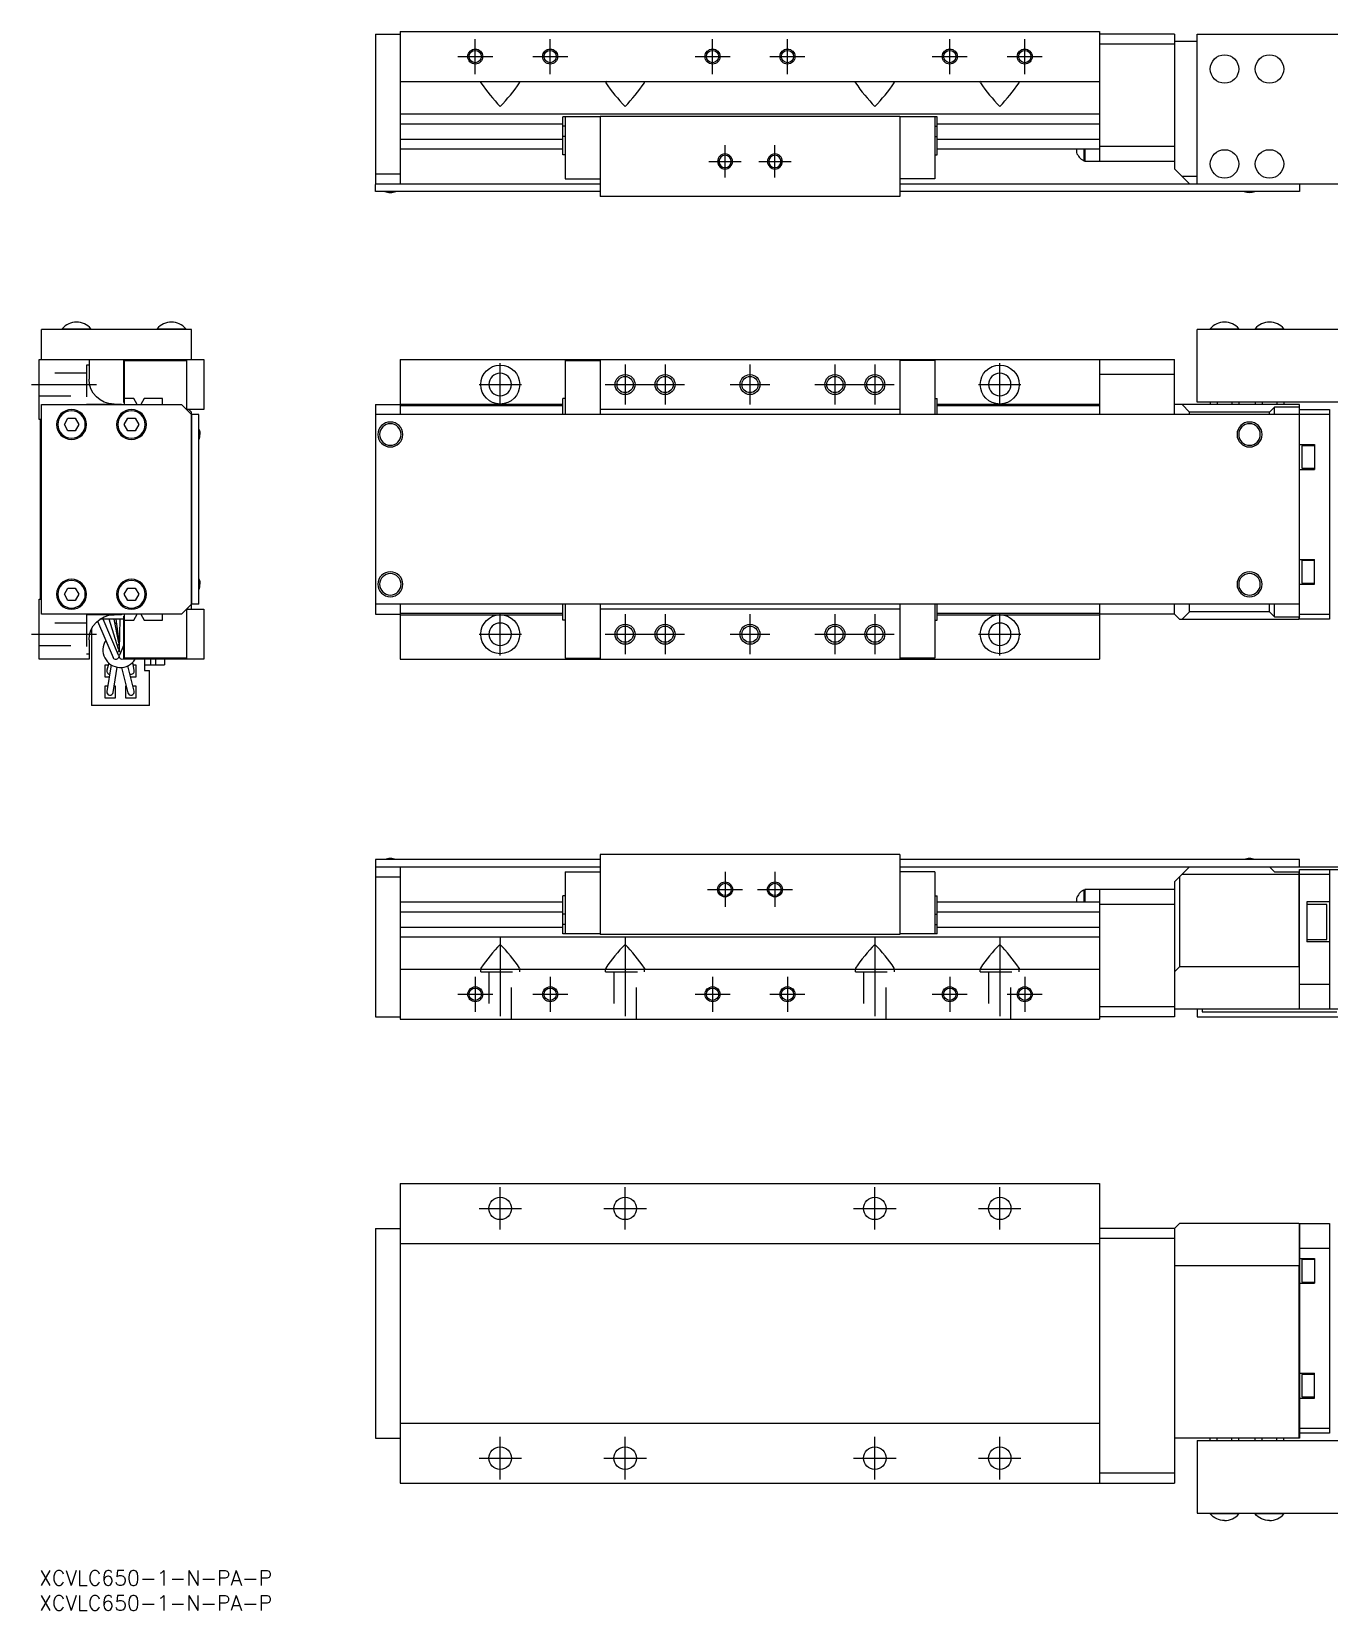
# Model space of a CAD drawing. Extents: x -1 to 426, y -8 to 308.
# Drawn here: x -1.5 to 258.3, y -8 to 308.2 of the extents above; entities that cross this region are included whole.
import ezdxf

# ---------------------------------------------------------------- set-up
doc = ezdxf.new("R2010")
doc.units = 0
doc.header["$LTSCALE"] = 0.5
doc.linetypes.add('CENTER', pattern=[50.8, 31.75, -6.35, 6.35, -6.35])
doc.linetypes.add('DASHED', pattern=[19.05, 12.7, -6.35])
for name, color, linetype in [('MSM_CENTER', 1, 'CENTER'), ('MSM_CONTINUOUS', 7, 'CONTINUOUS'), ('MSM_DASHED', 4, 'DASHED'), ('MSM_NARROW', 5, 'CONTINUOUS'), ('MSM_PART_NUMBER', 7, 'CONTINUOUS')]:
    doc.layers.add(name, color=color, linetype=linetype)
doc.styles.get("Standard").update_dxf_attribs({"font": 'txt.shx', "height": 3, "bigfont": 'bigfont.shx'})

msp = doc.modelspace()

# ---------------------------------------------------------------- linework, layer by layer
at = {"layer": 'MSM_CENTER'}
for p, q in [((87.32, 299.66), (87.32, 306.66)), ((102.32, 299.66), (102.32, 306.66)), ((134.82, 299.66), (134.82, 306.66)), ((149.82, 299.66), (149.82, 306.66)), ((182.32, 299.66), (182.32, 306.66)), ((197.32, 299.66), (197.32, 306.66)), ((83.82, 303.16), (90.82, 303.16)), ((98.82, 303.16), (105.82, 303.16)), ((131.32, 303.16), (138.32, 303.16)), ((146.32, 303.16), (153.32, 303.16)), ((178.82, 303.16), (185.82, 303.16)), ((193.82, 303.16), (200.82, 303.16)), ((137.32, 278.93), (137.32, 285.39)), ((147.32, 278.93), (147.32, 285.39)), ((134.09, 282.16), (140.55, 282.16)), ((144.09, 282.16), (150.55, 282.16)), ((92.32, 233.23), (92.32, 241.73)), ((117.32, 241.48), (117.32, 233.48)), ((125.32, 241.48), (125.32, 233.48)), ((142.32, 241.48), (142.32, 233.48)), ((159.32, 241.48), (159.32, 233.48)), ((167.32, 241.48), (167.32, 233.48)), ((192.32, 233.23), (192.32, 241.73)), ((-1.5, 237.48), (11.5, 237.48)), ((88.07, 237.48), (96.57, 237.48)), ((113.32, 237.48), (129.32, 237.48)), ((138.32, 237.48), (146.32, 237.48)), ((155.32, 237.48), (171.32, 237.48)), ((188.07, 237.48), (196.57, 237.48)), ((92.32, 183.23), (92.32, 191.73)), ((117.32, 191.48), (117.32, 183.48)), ((125.32, 191.48), (125.32, 183.48)), ((142.32, 191.48), (142.32, 183.48)), ((159.32, 191.48), (159.32, 183.48)), ((167.32, 191.48), (167.32, 183.48)), ((192.32, 183.23), (192.32, 191.73)), ((-1.5, 187.48), (11.5, 187.48)), ((88.07, 187.48), (96.57, 187.48)), ((113.32, 187.48), (129.32, 187.48)), ((138.32, 187.48), (146.32, 187.48)), ((155.32, 187.48), (171.32, 187.48)), ((188.07, 187.48), (196.57, 187.48)), ((137.32, 139.88), (137.32, 132.88)), ((147.32, 139.88), (147.32, 132.88)), ((133.82, 136.38), (140.82, 136.38)), ((143.82, 136.38), (150.82, 136.38)), ((92.32, 126.88), (92.32, 108.38)), ((117.32, 126.88), (117.32, 108.38)), ((167.32, 126.88), (167.32, 108.38)), ((192.32, 126.88), (192.32, 108.38)), ((87.32, 118.88), (87.32, 111.88)), ((102.32, 118.88), (102.32, 111.88)), ((134.82, 118.88), (134.82, 111.88)), ((149.82, 118.88), (149.82, 111.88)), ((182.32, 118.88), (182.32, 111.88)), ((197.32, 118.88), (197.32, 111.88)), ((83.82, 115.38), (90.82, 115.38)), ((98.82, 115.38), (105.82, 115.38)), ((131.32, 115.38), (138.32, 115.38)), ((146.32, 115.38), (153.32, 115.38)), ((178.82, 115.38), (185.82, 115.38)), ((193.82, 115.38), (200.82, 115.38)), ((92.32, 68.25), (92.32, 76.75)), ((117.32, 68.25), (117.32, 76.75)), ((167.32, 68.25), (167.32, 76.75)), ((192.32, 68.25), (192.32, 76.75)), ((88.07, 72.5), (96.57, 72.5)), ((113.07, 72.5), (121.57, 72.5)), ((163.07, 72.5), (171.57, 72.5)), ((188.07, 72.5), (196.57, 72.5)), ((92.32, 18.25), (92.32, 26.75)), ((117.32, 18.25), (117.32, 26.75)), ((167.32, 18.25), (167.32, 26.75)), ((192.32, 18.25), (192.32, 26.75)), ((88.07, 22.5), (96.57, 22.5)), ((113.07, 22.5), (121.57, 22.5)), ((163.07, 22.5), (171.57, 22.5)), ((188.07, 22.5), (196.57, 22.5))]:
    msp.add_line(p, q, dxfattribs=at)
at = {"layer": 'MSM_CONTINUOUS'}
for p, q in [((67.32, 307.66), (72.32, 307.66)), ((67.32, 307.66), (67.32, 277.66)), ((72.32, 308.16), (212.32, 308.16)), ((72.32, 308.16), (72.32, 277.66)), ((212.32, 308.16), (212.32, 282.16)), ((227.32, 307.66), (212.32, 307.66)), ((227.32, 307.66), (227.32, 280.66)), ((231.82, 307.66), (260.82, 307.66)), ((231.82, 277.66), (231.82, 307.66)), ((227.32, 305.66), (212.32, 305.66)), ((231.82, 306.16), (227.32, 306.16)), ((72.32, 298.16), (212.32, 298.16)), ((88.57, 298.16), (88.42, 298.04)), ((88.45, 297.91), (88.42, 298.04)), ((96.06, 298.16), (96.22, 298.04)), ((96.19, 297.91), (96.22, 298.04)), ((113.57, 298.16), (113.42, 298.04)), ((113.45, 297.91), (113.42, 298.04)), ((121.06, 298.16), (121.22, 298.04)), ((121.19, 297.91), (121.22, 298.04)), ((163.57, 298.16), (163.42, 298.04)), ((163.45, 297.91), (163.42, 298.04)), ((171.06, 298.16), (171.22, 298.04)), ((171.19, 297.91), (171.22, 298.04)), ((188.57, 298.16), (188.42, 298.04)), ((188.45, 297.91), (188.42, 298.04)), ((196.06, 298.16), (196.22, 298.04)), ((196.19, 297.91), (196.22, 298.04)), ((72.32, 291.66), (212.32, 291.66)), ((112.32, 291.06), (104.82, 291.06)), ((104.82, 283.46), (104.82, 291.06)), ((105.32, 291.06), (105.32, 278.66)), ((172.32, 291.16), (112.32, 291.16)), ((112.32, 291.16), (112.32, 275.16)), ((172.32, 291.16), (172.32, 275.16)), ((179.82, 291.06), (172.32, 291.06)), ((179.32, 291.06), (179.32, 278.66)), ((179.82, 283.46), (179.82, 291.06)), ((72.32, 289.7), (104.82, 289.7)), ((105.32, 289.19), (104.82, 289.19)), ((179.32, 289.19), (179.82, 289.19)), ((179.82, 289.7), (212.32, 289.7)), ((72.32, 286.63), (104.82, 286.63)), ((72.32, 284.66), (104.82, 284.66)), ((105.32, 287.14), (104.82, 287.14)), ((179.32, 287.14), (179.82, 287.14)), ((179.82, 286.63), (212.32, 286.63)), ((179.82, 284.66), (212.32, 284.66)), ((207.67, 284.66), (207.67, 283.95)), ((209.12, 284.66), (209.12, 282.3)), ((209.32, 284.66), (209.32, 282.16)), ((227.32, 285.16), (212.32, 285.16)), ((105.32, 283.46), (104.82, 283.46)), ((179.32, 283.46), (179.82, 283.46)), ((209.12, 282.3), (209.32, 282.3)), ((227.32, 282.16), (209.32, 282.16)), ((67.32, 279.66), (72.32, 279.66)), ((105.32, 278.66), (112.32, 278.66)), ((179.32, 278.66), (172.32, 278.66)), ((230.32, 277.66), (227.32, 280.66)), ((231.82, 279.16), (228.82, 279.16)), ((67.32, 277.66), (112.32, 277.66)), ((67.32, 277.56), (67.42, 277.66)), ((67.32, 276.16), (67.32, 277.56)), ((112.32, 276.16), (67.32, 276.16)), ((172.32, 275.16), (112.32, 275.16)), ((172.32, 277.66), (260.82, 277.66)), ((252.32, 276.16), (172.32, 276.16)), ((252.22, 277.66), (252.32, 277.56)), ((252.32, 277.56), (252.32, 276.16)), ((0.5, 242.48), (0.5, 248.48)), ((30.5, 248.48), (0.5, 248.48)), ((4.65, 248.64), (10.35, 248.64)), ((4.65, 248.64), (4.65, 248.48)), ((10.35, 248.48), (10.35, 248.64)), ((23.65, 248.64), (29.35, 248.64)), ((23.65, 248.64), (23.65, 248.48)), ((29.35, 248.48), (29.35, 248.64)), ((30.5, 242.48), (30.5, 248.48)), ((260.82, 248.48), (231.82, 248.48)), ((231.82, 233.98), (231.82, 248.48)), ((234.47, 248.64), (240.17, 248.64)), ((234.47, 248.64), (234.47, 248.48)), ((240.17, 248.48), (240.17, 248.64)), ((243.47, 248.64), (249.17, 248.64)), ((243.47, 248.64), (243.47, 248.48)), ((249.17, 248.48), (249.17, 248.64)), ((0, 230.48), (0, 242.48)), ((0, 242.48), (33, 242.48)), ((10, 242.48), (10, 238.58)), ((17, 233.88), (17, 242.48)), ((17.1, 233.48), (17.1, 242.28)), ((17.1, 242.28), (29.5, 242.28)), ((29.5, 242.28), (29.5, 232.48)), ((33, 242.48), (33, 232.48)), ((72.32, 242.48), (72.32, 231.48)), ((72.32, 242.48), (227.32, 242.48)), ((105.32, 242.28), (112.32, 242.28)), ((105.32, 242.28), (105.32, 231.48)), ((112.32, 242.48), (112.32, 231.48)), ((172.32, 242.48), (172.32, 231.48)), ((179.32, 242.28), (172.32, 242.28)), ((179.32, 242.28), (179.32, 231.48)), ((212.32, 242.48), (212.32, 231.48)), ((227.32, 231.48), (227.32, 242.48)), ((227.32, 239.48), (212.32, 239.48)), ((18.98, 234.68), (17.1, 234.68)), ((19.66, 233.48), (18.98, 234.68)), ((21.03, 234.68), (20.34, 233.48)), ((24.7, 234.68), (21.03, 234.68)), ((24.7, 233.48), (24.7, 234.68)), ((104.82, 231.48), (104.82, 234.68)), ((105.32, 234.68), (104.82, 234.68)), ((179.32, 234.68), (179.82, 234.68)), ((179.82, 231.48), (179.82, 234.68)), ((260.82, 233.98), (231.82, 233.98)), ((234.43, 233.98), (234.43, 233.48)), ((235.87, 233.98), (235.87, 233.48)), ((238.76, 233.98), (238.76, 233.48)), ((240.2, 233.98), (240.2, 233.48)), ((243.43, 233.98), (243.43, 233.48)), ((244.87, 233.98), (244.87, 233.48)), ((247.76, 233.98), (247.76, 233.48)), ((249.2, 233.98), (249.2, 233.48)), ((0.5, 191.48), (0.5, 233.48)), ((0.5, 233.48), (28.5, 233.48)), ((15, 233.58), (16.5, 233.58)), ((16.5, 233.58), (16.5, 233.48)), ((17.1, 233.88), (17, 233.88)), ((28.5, 233.48), (30.5, 231.48)), ((29.7, 232.48), (29.7, 232.28)), ((33, 232.48), (29.7, 232.48)), ((30.5, 231.98), (30, 232.48)), ((30.5, 192.48), (30.5, 231.98)), ((32, 231.48), (30.5, 231.48)), ((30.6, 193.48), (30.6, 231.48)), ((32, 193.48), (32, 231.48)), ((67.32, 233.48), (72.32, 233.48)), ((67.32, 233.48), (67.32, 191.48)), ((258.32, 231.48), (67.32, 231.48)), ((72.32, 233.58), (104.82, 233.58)), ((72.32, 233.28), (104.82, 233.28)), ((172.32, 232.48), (112.32, 232.48)), ((179.82, 233.58), (212.32, 233.58)), ((179.82, 233.28), (212.32, 233.28)), ((252.32, 233.48), (227.32, 233.48)), ((230.32, 231.98), (228.82, 233.48)), ((230.32, 231.48), (230.32, 231.98)), ((246.32, 231.98), (230.32, 231.98)), ((247.32, 232.98), (246.32, 231.98)), ((246.32, 231.48), (246.32, 231.98)), ((247.32, 231.48), (247.32, 232.98)), ((252.32, 232.98), (247.32, 232.98)), ((252.32, 190.48), (252.32, 233.48)), ((252.32, 232.48), (258.32, 232.48)), ((258.32, 232.48), (258.32, 190.48)), ((0.3, 230.48), (0, 230.48)), ((0.3, 194.48), (0.3, 230.48)), ((5.06, 229.48), (5.78, 230.73)), ((5.78, 228.23), (5.06, 229.48)), ((5.78, 230.73), (7.22, 230.73)), ((7.22, 228.23), (5.78, 228.23)), ((7.22, 230.73), (7.94, 229.48)), ((7.94, 229.48), (7.22, 228.23)), ((17.06, 229.48), (17.78, 230.73)), ((17.78, 228.23), (17.06, 229.48)), ((17.78, 230.73), (19.22, 230.73)), ((19.22, 228.23), (17.78, 228.23)), ((19.22, 230.73), (19.94, 229.48)), ((19.94, 229.48), (19.22, 228.23)), ((252.32, 225.48), (255.32, 225.48)), ((252.82, 225.23), (252.82, 220.73)), ((255.32, 225.23), (252.82, 225.23)), ((255.32, 225.48), (255.32, 220.48)), ((252.32, 220.48), (255.32, 220.48)), ((252.82, 220.73), (255.32, 220.73)), ((252.32, 202.48), (255.32, 202.48)), ((255.32, 197.48), (255.32, 202.48)), ((252.82, 202.23), (252.82, 197.73)), ((255.32, 202.23), (252.82, 202.23)), ((5.06, 195.48), (5.78, 196.73)), ((5.78, 196.73), (7.22, 196.73)), ((7.22, 196.73), (7.94, 195.48)), ((17.06, 195.48), (17.78, 196.73)), ((17.78, 196.73), (19.22, 196.73)), ((19.22, 196.73), (19.94, 195.48)), ((252.32, 197.48), (255.32, 197.48)), ((252.82, 197.73), (255.32, 197.73)), ((0, 182.48), (0, 194.48)), ((0, 194.48), (0.3, 194.48)), ((5.78, 194.23), (5.06, 195.48)), ((7.22, 194.23), (5.78, 194.23)), ((7.94, 195.48), (7.22, 194.23)), ((17.78, 194.23), (17.06, 195.48)), ((19.22, 194.23), (17.78, 194.23)), ((19.94, 195.48), (19.22, 194.23)), ((30.5, 193.48), (28.5, 191.48)), ((32, 193.48), (30.5, 193.48)), ((252.32, 193.48), (67.32, 193.48)), ((72.32, 193.48), (72.32, 182.48)), ((104.82, 190.28), (104.82, 193.48)), ((105.32, 193.48), (105.32, 182.68)), ((112.32, 193.48), (112.32, 182.48)), ((172.32, 193.48), (172.32, 182.48)), ((179.32, 193.48), (179.32, 182.68)), ((179.82, 190.28), (179.82, 193.48)), ((212.32, 193.48), (212.32, 182.48)), ((227.32, 191.48), (227.32, 193.48)), ((230.32, 191.98), (230.32, 193.48)), ((246.32, 191.98), (246.32, 193.48)), ((247.32, 190.98), (247.32, 193.48)), ((28.5, 191.48), (0.5, 191.48)), ((11.69, 190.12), (14.8, 182.79)), ((17, 190.48), (12.14, 190.48)), ((12.14, 190.48), (12.14, 190.48)), ((15.9, 183.26), (12.84, 190.48)), ((15.92, 184.51), (14.01, 190.48)), ((16.5, 191.38), (15, 191.38)), ((15.94, 185.74), (15.03, 190.48)), ((15.17, 189.78), (15.2, 189.78)), ((15.2, 189.78), (15.2, 189.59)), ((15.34, 190.48), (16.06, 185.54)), ((16.18, 190.48), (16.05, 184.34)), ((16.5, 191.48), (16.5, 191.38)), ((17, 191.08), (17.1, 191.08)), ((17, 182.48), (17, 191.08)), ((17.1, 182.68), (17.1, 191.48)), ((17.1, 190.28), (18.98, 190.28)), ((18.98, 190.28), (19.66, 191.47)), ((20.34, 191.47), (21.03, 190.28)), ((21.03, 190.28), (24.7, 190.28)), ((24.7, 190.28), (24.7, 191.48)), ((29.5, 192.48), (29.5, 182.68)), ((29.7, 192.68), (29.7, 192.48)), ((29.7, 192.48), (33, 192.48)), ((33, 192.48), (33, 182.48)), ((67.32, 191.48), (72.32, 191.48)), ((72.32, 191.68), (104.82, 191.68)), ((72.32, 191.38), (104.82, 191.38)), ((105.32, 190.28), (104.82, 190.28)), ((172.32, 192.48), (112.32, 192.48)), ((179.32, 190.28), (179.82, 190.28)), ((179.82, 191.68), (212.32, 191.68)), ((179.82, 191.38), (212.32, 191.38)), ((227.32, 191.48), (212.32, 191.48)), ((227.32, 191.48), (228.32, 190.48)), ((228.32, 190.48), (252.22, 190.48)), ((228.82, 190.48), (230.32, 191.98)), ((246.32, 191.98), (230.32, 191.98)), ((246.32, 191.98), (247.32, 190.98)), ((247.32, 190.98), (252.23, 190.98)), ((252.32, 190.58), (252.22, 190.48)), ((252.32, 191.11), (252.23, 190.98)), ((252.23, 190.49), (252.23, 190.98)), ((252.32, 191.48), (258.32, 191.48)), ((258.32, 190.48), (252.32, 190.48)), ((10.5, 188.56), (10.5, 173.23)), ((10, 186.38), (10, 182.48)), ((17, 185.39), (16.1, 183.26)), ((10, 182.48), (0, 182.48)), ((13.2, 181.38), (13.87, 181.38)), ((13.2, 178.88), (13.2, 181.38)), ((14.42, 181.36), (13.56, 176.03)), ((13.96, 181.7), (13.57, 180.3)), ((14.84, 175.82), (15.66, 180.88)), ((16.52, 180.84), (17.77, 175.77)), ((33, 182.48), (17, 182.48)), ((29.5, 182.68), (17.1, 182.68)), ((19.03, 176.08), (17.78, 181.17)), ((19.04, 180.25), (18.74, 181.86)), ((18.83, 181.38), (19.4, 181.38)), ((19.4, 181.38), (19.4, 178.88)), ((21.1, 182.48), (21.1, 180.23)), ((21.1, 181.33), (23.3, 181.33)), ((21.1, 180.23), (22.1, 180.23)), ((22.1, 173.23), (22.1, 180.23)), ((22.3, 182.48), (22.3, 181.33)), ((23.3, 182.48), (23.3, 181.33)), ((23.3, 181.33), (25.1, 181.33)), ((25.1, 182.48), (25.1, 181.33)), ((72.32, 182.48), (212.32, 182.48)), ((105.32, 182.68), (112.32, 182.68)), ((179.32, 182.68), (172.32, 182.68)), ((14.02, 178.88), (13.2, 178.88)), ((13.2, 177.18), (13.75, 177.18)), ((13.2, 174.68), (13.2, 177.18)), ((15.06, 177.18), (15.2, 177.18)), ((15.2, 177.18), (15.2, 174.68)), ((17.4, 177.18), (17.42, 177.18)), ((17.4, 174.68), (17.4, 177.18)), ((19.4, 178.88), (18.34, 178.88)), ((18.76, 177.18), (19.4, 177.18)), ((19.4, 177.18), (19.4, 174.68)), ((15.2, 174.68), (13.2, 174.68)), ((19.4, 174.68), (17.4, 174.68)), ((22.1, 173.23), (10.5, 173.23)), ((67.32, 142.38), (67.32, 140.98)), ((112.32, 142.38), (67.32, 142.38)), ((172.32, 143.38), (112.32, 143.38)), ((112.32, 143.38), (112.32, 127.38)), ((172.32, 143.38), (172.32, 127.38)), ((252.32, 142.38), (172.32, 142.38)), ((252.32, 140.98), (252.32, 142.38)), ((67.32, 140.98), (67.42, 140.88)), ((67.32, 140.88), (67.32, 110.88)), ((67.32, 140.88), (112.32, 140.88)), ((72.32, 140.88), (72.32, 110.38)), ((105.32, 139.88), (112.32, 139.88)), ((105.32, 139.88), (105.32, 127.48)), ((172.32, 140.88), (260.82, 140.88)), ((179.32, 139.88), (172.32, 139.88)), ((179.32, 139.88), (179.32, 127.48)), ((227.32, 137.88), (230.32, 140.88)), ((252.22, 139.38), (228.82, 139.38)), ((246.32, 140.88), (247.32, 139.88)), ((247.32, 139.88), (252.32, 139.88)), ((252.22, 140.88), (252.32, 140.98)), ((252.23, 139.39), (252.22, 139.38)), ((252.22, 139.38), (252.22, 120.88)), ((252.23, 139.39), (252.23, 139.88)), ((252.23, 139.39), (252.32, 139.35)), ((252.32, 140.38), (265.31, 140.38)), ((252.32, 112.38), (252.32, 140.38)), ((258.32, 139.38), (252.32, 139.38)), ((258.32, 140.38), (258.32, 112.38)), ((67.32, 138.88), (72.32, 138.88)), ((209.12, 136.24), (209.12, 133.88)), ((209.32, 136.24), (209.12, 136.24)), ((227.32, 136.38), (209.32, 136.38)), ((209.32, 136.38), (209.32, 133.88)), ((212.32, 136.38), (212.32, 110.38)), ((227.32, 137.88), (227.32, 110.88)), ((228.32, 138.88), (228.32, 120.88)), ((72.32, 133.88), (104.82, 133.88)), ((105.32, 135.08), (104.82, 135.08)), ((104.82, 127.48), (104.82, 135.08)), ((179.32, 135.08), (179.82, 135.08)), ((179.82, 127.48), (179.82, 135.08)), ((179.82, 133.88), (212.32, 133.88)), ((207.67, 134.59), (207.67, 133.88)), ((227.32, 133.38), (212.32, 133.38)), ((253.82, 133.88), (253.82, 125.88)), ((258.32, 133.88), (253.82, 133.88)), ((257.82, 133.38), (253.82, 133.38)), ((257.82, 126.38), (257.82, 133.38)), ((72.32, 131.92), (104.82, 131.92)), ((105.32, 131.41), (104.82, 131.41)), ((179.32, 131.41), (179.82, 131.41)), ((179.82, 131.92), (212.32, 131.92)), ((72.32, 128.84), (104.82, 128.84)), ((72.32, 126.88), (212.32, 126.88)), ((105.32, 129.36), (104.82, 129.36)), ((112.32, 127.48), (104.82, 127.48)), ((172.32, 127.38), (112.32, 127.38)), ((179.82, 127.48), (172.32, 127.48)), ((179.32, 129.36), (179.82, 129.36)), ((179.82, 128.84), (212.32, 128.84)), ((253.82, 126.38), (257.82, 126.38)), ((258.32, 125.88), (253.82, 125.88)), ((72.32, 120.38), (212.32, 120.38)), ((88.45, 120.64), (88.42, 120.5)), ((88.57, 120.38), (88.42, 120.5)), ((96.06, 120.38), (96.22, 120.5)), ((96.19, 120.64), (96.22, 120.5)), ((113.45, 120.64), (113.42, 120.5)), ((113.57, 120.38), (113.42, 120.5)), ((121.06, 120.38), (121.22, 120.5)), ((121.19, 120.64), (121.22, 120.5)), ((163.45, 120.64), (163.42, 120.5)), ((163.57, 120.38), (163.42, 120.5)), ((171.06, 120.38), (171.22, 120.5)), ((171.19, 120.64), (171.22, 120.5)), ((188.45, 120.64), (188.42, 120.5)), ((188.57, 120.38), (188.42, 120.5)), ((196.06, 120.38), (196.22, 120.5)), ((196.19, 120.64), (196.22, 120.5)), ((227.32, 119.88), (228.32, 120.88)), ((252.22, 120.88), (228.32, 120.88)), ((252.22, 120.88), (252.23, 120.87)), ((252.23, 120.87), (252.32, 120.91)), ((252.23, 120.87), (252.23, 112.39)), ((252.32, 117.38), (258.32, 117.38)), ((67.32, 110.88), (72.32, 110.88)), ((227.32, 112.88), (212.32, 112.88)), ((227.32, 110.88), (212.32, 110.88)), ((252.22, 112.38), (227.32, 112.38)), ((231.82, 112.38), (231.82, 110.88)), ((231.82, 110.88), (260.82, 110.88)), ((232.82, 112.38), (232.82, 111.88)), ((232.82, 111.88), (259.82, 111.88)), ((252.32, 112.48), (252.22, 112.38)), ((265.31, 112.38), (252.32, 112.38)), ((72.32, 110.38), (212.32, 110.38)), ((72.32, 77.5), (212.32, 77.5)), ((72.32, 77.5), (72.32, 17.5)), ((212.32, 77.5), (212.32, 17.5)), ((67.32, 68.5), (72.32, 68.5)), ((67.32, 68.5), (67.32, 26.5)), ((227.32, 68.5), (212.32, 68.5)), ((227.32, 66.5), (212.32, 66.5)), ((227.32, 68.5), (228.32, 69.5)), ((227.32, 68.5), (227.32, 17.5)), ((252.22, 69.5), (228.32, 69.5)), ((252.22, 69.5), (252.32, 69.4)), ((252.23, 69.49), (252.23, 61.01)), ((252.32, 69.5), (252.32, 26.5)), ((252.32, 69.5), (258.32, 69.5)), ((258.32, 69.5), (258.32, 27.5)), ((72.32, 65.5), (212.32, 65.5)), ((258.32, 64.5), (252.32, 64.5)), ((252.22, 61), (227.32, 61)), ((252.23, 61.01), (252.22, 61)), ((252.22, 61), (252.22, 26.5)), ((252.32, 60.97), (252.23, 61.01)), ((252.32, 62.5), (255.32, 62.5)), ((252.82, 62.25), (252.82, 57.75)), ((255.32, 62.25), (252.82, 62.25)), ((255.32, 62.5), (255.32, 57.5)), ((252.32, 57.5), (255.32, 57.5)), ((252.82, 57.75), (255.32, 57.75)), ((252.32, 39.5), (255.32, 39.5)), ((252.82, 39.25), (252.82, 34.75)), ((255.32, 39.25), (252.82, 39.25)), ((255.32, 34.5), (255.32, 39.5)), ((252.32, 34.5), (255.32, 34.5)), ((252.82, 34.75), (255.32, 34.75)), ((72.32, 29.5), (212.32, 29.5)), ((252.32, 28.5), (258.32, 28.5)), ((67.32, 26.5), (72.32, 26.5)), ((252.32, 26.5), (227.32, 26.5)), ((231.82, 26), (231.82, 11.5)), ((231.82, 26), (260.82, 26)), ((234.43, 26), (234.43, 26.5)), ((235.87, 26), (235.87, 26.5)), ((238.76, 26), (238.76, 26.5)), ((240.2, 26), (240.2, 26.5)), ((243.43, 26), (243.43, 26.5)), ((244.87, 26), (244.87, 26.5)), ((247.76, 26), (247.76, 26.5)), ((249.2, 26), (249.2, 26.5)), ((258.32, 27.5), (252.32, 27.5)), ((227.32, 19.5), (212.32, 19.5)), ((72.32, 17.5), (227.32, 17.5)), ((231.82, 11.5), (260.82, 11.5)), ((234.47, 11.5), (234.47, 11.34)), ((240.17, 11.34), (234.47, 11.34)), ((240.17, 11.34), (240.17, 11.5)), ((243.47, 11.5), (243.47, 11.34)), ((249.17, 11.34), (243.47, 11.34)), ((249.17, 11.34), (249.17, 11.5))]:
    msp.add_line(p, q, dxfattribs=at)
for centre, radius in [((87.32, 303.16), 1.23), ((102.32, 303.16), 1.23), ((134.82, 303.16), 1.23), ((149.82, 303.16), 1.23), ((182.32, 303.16), 1.23), ((197.32, 303.16), 1.23), ((237.32, 300.66), 2.85), ((246.32, 300.66), 2.85), ((237.32, 281.66), 2.85), ((246.32, 281.66), 2.85), ((92.32, 237.48), 3.9), ((192.32, 237.48), 3.9), ((117.32, 237.48), 1.62), ((125.32, 237.48), 1.62), ((142.32, 237.48), 1.62), ((159.32, 237.48), 1.62), ((167.32, 237.48), 1.62), ((92.32, 187.48), 3.9), ((192.32, 187.48), 3.9), ((117.32, 187.48), 1.62), ((125.32, 187.48), 1.62), ((142.32, 187.48), 1.62), ((159.32, 187.48), 1.62), ((167.32, 187.48), 1.62), ((137.32, 136.38), 1.23), ((147.32, 136.38), 1.23), ((87.32, 115.38), 1.23), ((102.32, 115.38), 1.23), ((134.82, 115.38), 1.23), ((149.82, 115.38), 1.23), ((182.32, 115.38), 1.23), ((197.32, 115.38), 1.23), ((92.32, 72.5), 2.25), ((117.32, 72.5), 2.25), ((167.32, 72.5), 2.25), ((192.32, 72.5), 2.25), ((92.32, 22.5), 2.25), ((117.32, 22.5), 2.25), ((167.32, 22.5), 2.25), ((192.32, 22.5), 2.25)]:
    msp.add_circle(centre, radius, dxfattribs=at)
at = {"layer": 'MSM_CONTINUOUS', "extrusion": (0, 0, -1)}
for centre, radius in [((-137.32, 282.16), 1.23), ((-147.32, 282.16), 1.23), ((-92.32, 237.48), 2.25), ((-192.32, 237.48), 2.25), ((-6.5, 229.48), 3), ((-6.5, 229.48), 2.75), ((-18.5, 229.48), 3), ((-18.5, 229.48), 2.75), ((-70.32, 227.48), 2.5), ((-70.32, 227.48), 2.15), ((-242.32, 227.48), 2.5), ((-242.32, 227.48), 2.15), ((-70.32, 197.48), 2.5), ((-70.32, 197.48), 2.15), ((-242.32, 197.48), 2.5), ((-242.32, 197.48), 2.15), ((-6.5, 195.48), 3), ((-6.5, 195.48), 2.75), ((-18.5, 195.48), 3), ((-18.5, 195.48), 2.75), ((-92.32, 187.48), 2.25), ((-192.32, 187.48), 2.25)]:
    msp.add_circle(centre, radius, dxfattribs=at)
at = {"layer": 'MSM_CONTINUOUS'}
for centre, radius, start, end in [((118.35, 318.35), 36.22, 214.3615, 224.0577), ((66.29, 318.35), 36.22, 315.9423, 325.6385), ((143.35, 318.35), 36.22, 214.3615, 224.0577), ((91.29, 318.35), 36.22, 315.9423, 325.6385), ((193.35, 318.35), 36.22, 214.3615, 224.0577), ((141.29, 318.35), 36.22, 315.9423, 325.6385), ((218.35, 318.35), 36.22, 214.3615, 224.0577), ((166.29, 318.35), 36.22, 315.9423, 325.6385), ((210.69, 285.15), 3.25, 201.5574, 241.0598), ((70.31, 278.96), 3, 248.96, 270.1444), ((70.32, 278.96), 3, 269.8556, 291.04), ((242.31, 278.96), 3, 248.96, 270), ((242.32, 278.96), 3, 270, 291.04), ((7.5, 246.28), 3.7, 90, 140.3692), ((7.5, 246.28), 3.7, 39.6308, 90), ((26.5, 246.28), 3.7, 90, 140.3692), ((26.5, 246.28), 3.7, 39.6308, 90), ((237.32, 246.28), 3.7, 89.9943, 140.3692), ((237.32, 246.28), 3.7, 39.6308, 90), ((246.32, 246.28), 3.7, 89.9943, 140.3692), ((246.32, 246.28), 3.7, 39.6308, 90), ((29.2, 227.47), 3, 338.96, 0.1444), ((29.2, 197.47), 3, 338.96, 0.1444), ((16.27, 184.33), 3.5, 98.8136, 101.7675), ((16.27, 184.33), 3.5, 146.9255, 328.091), ((14.2, 180.13), 0.65, 164.7083, 262.6272), ((18.4, 180.13), 0.65, 250.6467, 10.4507), ((14.2, 175.93), 0.65, 170.8127, 350.8127), ((18.4, 175.93), 0.65, 193.8589, 13.8589), ((70.31, 139.58), 3, 89.8556, 111.04), ((70.32, 139.58), 3, 68.96, 90.1444), ((242.31, 139.58), 3, 90, 111.04), ((242.32, 139.58), 3, 68.96, 90), ((210.69, 133.4), 3.25, 118.9402, 158.4426), ((118.35, 100.19), 36.22, 135.9423, 145.6385), ((66.29, 100.19), 36.22, 34.3615, 44.0577), ((143.35, 100.19), 36.22, 135.9423, 145.6385), ((91.29, 100.19), 36.22, 34.3615, 44.0577), ((193.35, 100.19), 36.22, 135.9423, 145.6385), ((141.29, 100.19), 36.22, 34.3615, 44.0577), ((218.35, 100.19), 36.22, 135.9423, 145.6385), ((166.29, 100.19), 36.22, 34.3615, 44.0577), ((237.32, 13.7), 3.7, 270, 320.3692), ((246.32, 13.7), 3.7, 270, 320.3692)]:
    msp.add_arc(centre, radius, start, end, dxfattribs=at)
at = {"layer": 'MSM_CONTINUOUS', "extrusion": (0, 0, -1)}
for centre, radius, start, end in [((-15, 238.58), 5, 270, 0), ((-29.2, 227.49), 3, 159.0034, 180.1444), ((-29.2, 197.49), 3, 159.0034, 180.1444), ((-15, 186.38), 5, 0, 90), ((-15.35, 184.33), 0.6, 162.212, 238.1917), ((-15.35, 185.63), 0.6, 169.1542, 232.4513), ((-16.65, 184.33), 0.6, 301.8083, 1.1935), ((-16.65, 185.63), 0.6, 343.9147, 351.7575), ((-15.35, 183.03), 0.6, 156.9836, 336.9836), ((-16.65, 183.03), 0.6, 234.3147, 23.0164), ((-237.32, 13.7), 3.7, 269.9943, 320.3692), ((-246.32, 13.7), 3.7, 269.9943, 320.3692)]:
    msp.add_arc(centre, radius, start, end, dxfattribs=at)
at = {"layer": 'MSM_DASHED'}
for p, q in [((9.5, 241.38), (9.5, 233.58)), ((10, 241.38), (9.5, 241.38)), ((9.5, 239.73), (0, 239.73)), ((0, 235.23), (9.5, 235.23)), ((9.5, 233.58), (15, 233.58)), ((9.5, 189.73), (0, 189.73)), ((9.5, 191.38), (9.5, 183.58)), ((15, 191.38), (9.5, 191.38)), ((0, 185.23), (9.5, 185.23)), ((9.5, 183.58), (10, 183.58)), ((88.42, 119.88), (88.42, 120.5)), ((96.22, 119.88), (96.22, 120.5)), ((113.42, 119.88), (113.42, 120.5)), ((121.22, 119.88), (121.22, 120.5)), ((163.42, 119.88), (163.42, 120.5)), ((171.22, 119.88), (171.22, 120.5)), ((188.42, 119.88), (188.42, 120.5)), ((196.22, 119.88), (196.22, 120.5)), ((88.42, 119.88), (96.22, 119.88)), ((90.07, 119.88), (90.07, 110.38)), ((94.57, 110.38), (94.57, 119.88)), ((113.42, 119.88), (121.22, 119.88)), ((115.07, 119.88), (115.07, 110.38)), ((119.57, 110.38), (119.57, 119.88)), ((163.42, 119.88), (171.22, 119.88)), ((165.07, 119.88), (165.07, 110.38)), ((169.57, 110.38), (169.57, 119.88)), ((188.42, 119.88), (196.22, 119.88)), ((190.07, 119.88), (190.07, 110.38)), ((194.57, 110.38), (194.57, 119.88))]:
    msp.add_line(p, q, dxfattribs=at)
at = {"layer": 'MSM_NARROW'}
for centre, radius in [((87.32, 303.16), 1.5), ((102.32, 303.16), 1.5), ((134.82, 303.16), 1.5), ((149.82, 303.16), 1.5), ((182.32, 303.16), 1.5), ((197.32, 303.16), 1.5), ((117.32, 237.48), 2), ((125.32, 237.48), 2), ((142.32, 237.48), 2), ((159.32, 237.48), 2), ((167.32, 237.48), 2), ((117.32, 187.48), 2), ((125.32, 187.48), 2), ((142.32, 187.48), 2), ((159.32, 187.48), 2), ((167.32, 187.48), 2), ((137.32, 136.38), 1.5), ((147.32, 136.38), 1.5), ((87.32, 115.38), 1.5), ((102.32, 115.38), 1.5), ((134.82, 115.38), 1.5), ((149.82, 115.38), 1.5), ((182.32, 115.38), 1.5), ((197.32, 115.38), 1.5)]:
    msp.add_circle(centre, radius, dxfattribs=at)
at = {"layer": 'MSM_NARROW', "extrusion": (0, 0, -1)}
for centre in [(-137.32, 282.16), (-147.32, 282.16)]:
    msp.add_circle(centre, 1.5, dxfattribs=at)

# ---------------------------------------------------------------- texts
at = {"layer": 'MSM_PART_NUMBER'}
for p in [(0, -3), (0, -8)]:
    msp.add_text('XCVLC650-1-N-PA-P', height=3, dxfattribs=at).set_placement(p)

doc.saveas('drawing.dxf')
